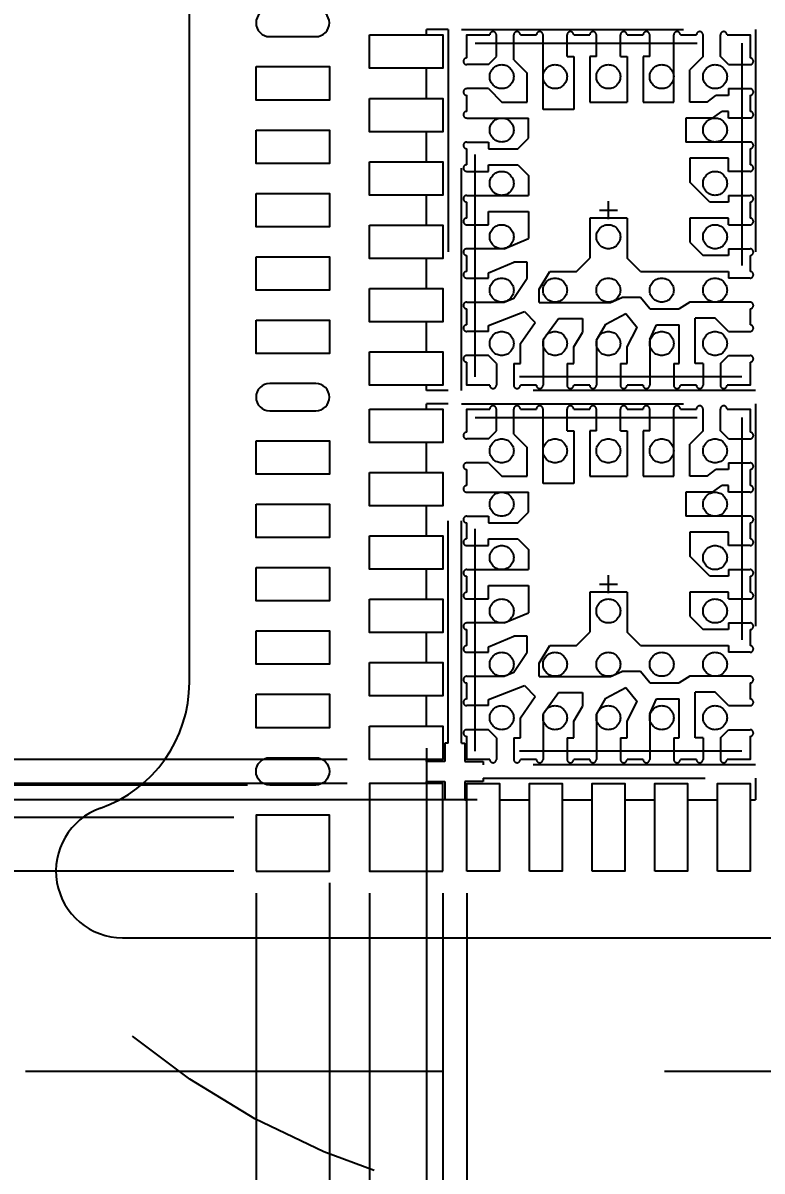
# Model space of a CAD drawing. Header units: millimetres. Extents: x 403.6 to 411.78, y 94.48 to 100.
# Drawn here: x 404.733 to 405.066, y 95.16 to 95.677 of the extents above; entities that cross this region are included whole.
import ezdxf

# ---------------------------------------------------------------- set-up
doc = ezdxf.new("R2010")
doc.units = ezdxf.units.MM
doc.header["$LTSCALE"] = 0.5
doc.header["$PDMODE"] = 98
for name, pattern in [('CENTER', [50.8, 31.75, -6.35, 6.35, -6.35]), ('HIDDEN', [0.375, 0.25, -0.125]), ('PHANTOM2', [31.75, 15.875, -3.175, 3.175, -3.175, 3.175, -3.175])]:
    doc.linetypes.add(name, pattern=pattern)
for name, color, linetype in [('1D', 4, 'Continuous'), ('BTM', 7, 'HIDDEN'), ('CEN', 2, 'CENTER'), ('DIM', 3, 'Continuous'), ('PKG', 1, 'PHANTOM2')]:
    doc.layers.add(name, color=color, linetype=linetype)
doc.styles.add('SIMPLEX', font='simplex.shx')
doc.dimstyles.new('Standard2', dxfattribs={"dimtxt": 0.05, "dimasz": 0.08, "dimexe": 0.015, "dimexo": 0.01, "dimgap": 0.01, "dimtad": 1, "dimdec": 3, "dimlfac": 16.666667, "dimrnd": 0.0005, "dimzin": 1, "dimtxsty": 'SIMPLEX', "dimcen": 0.015, "dimclrd": 256, "dimclre": 256, "dimclrt": 256, "dimazin": 3, "dimtp": 0.03, "dimtm": 0.05, "dimtfac": 0.8, "dimtdec": 3, "dimtmove": 0, "dimatfit": 3, "dimfxl": 0.05, "dimtzin": 4, "dimlwd": -1, "dimlwe": -1})

# ---------------------------------------------------------------- blocks, each defined once
blk = doc.blocks.new('*D12')
at = {"layer": 'Defpoints', "color": 0, "ltscale": 0.1, "transparency": 16777216}
for p in [(406.58721, 97.10705), (404.25633, 95.62678), (404.67021, 95.53807)]:
    blk.add_point(p, dxfattribs=at)
at = {"layer": 'DIM', "ltscale": 0.1, "transparency": 16777216}
for p, q in [((404.41633, 95.62678), (404.25633, 95.62678)), ((404.51021, 95.53807), (404.41633, 95.62678)), ((404.66021, 95.53807), (404.51021, 95.53807))]:
    blk.add_line(p, q, dxfattribs=at)
at = {"layer": 'DIM', "ltscale": 0.1, "transparency": 16777216, "insert": (404.12729, 95.62678), "char_height": 0.05, "attachment_point": 5, "style": 'SIMPLEX'}
blk.add_mtext('\\A1;26.150', dxfattribs=at)
blk = doc.blocks.new('*D41')
at = {"layer": 'Defpoints', "color": 0, "transparency": 16777216}
for p in [(406.58721, 97.10705), (404.25633, 95.20505), (404.73451, 95.20505)]:
    blk.add_point(p, dxfattribs=at)
at = {"layer": 'DIM', "transparency": 16777216}
blk.add_line((404.72451, 95.20505), (404.25633, 95.20505), dxfattribs=at)
at = {"layer": 'DIM', "transparency": 16777216, "insert": (403.98919, 95.20505), "char_height": 0.05, "attachment_point": 5, "style": 'SIMPLEX'}
blk.add_mtext('\\A1;31.700%%P0.300', dxfattribs=at)
blk = doc.blocks.new('*D42')
at = {"layer": 'Defpoints', "color": 0, "transparency": 16777216}
for p in [(406.58721, 97.10705), (404.25633, 95.12105), (405.52821, 95.12105)]:
    blk.add_point(p, dxfattribs=at)
at = {"layer": 'DIM', "transparency": 16777216}
blk.add_line((405.51821, 95.12105), (404.25633, 95.12105), dxfattribs=at)
at = {"layer": 'DIM', "transparency": 16777216, "insert": (404.12729, 95.12105), "char_height": 0.05, "attachment_point": 5, "style": 'SIMPLEX'}
blk.add_mtext('\\A1;33.100', dxfattribs=at)
blk = doc.blocks.new('*D28')
at = {"layer": 'Defpoints', "color": 0, "transparency": 16777216}
for p in [(406.58721, 97.10705), (404.83821, 95.29505), (404.76793, 94.7262)]:
    blk.add_point(p, dxfattribs=at)
at = {"layer": 'DIM', "transparency": 16777216}
for p, q in [((404.83821, 95.28505), (404.83821, 95.0462)), ((404.83821, 95.0462), (404.76793, 94.8862)), ((404.76793, 94.8862), (404.76793, 94.7262))]:
    blk.add_line(p, q, dxfattribs=at)
at = {"layer": 'DIM', "transparency": 16777216, "insert": (404.76793, 94.59715), "char_height": 0.05, "attachment_point": 5, "rotation": 90, "style": 'SIMPLEX'}
blk.add_mtext('\\A1;29.150', dxfattribs=at)
blk = doc.blocks.new('*D29')
at = {"layer": 'Defpoints', "color": 0, "transparency": 16777216}
for p in [(406.58721, 97.10705), (404.88921, 95.29505), (404.91321, 94.7262)]:
    blk.add_point(p, dxfattribs=at)
at = {"layer": 'DIM', "transparency": 16777216}
for p, q in [((404.88921, 95.28505), (404.88921, 95.0462)), ((404.88921, 95.0462), (404.91321, 94.8862)), ((404.91321, 94.8862), (404.91321, 94.7262))]:
    blk.add_line(p, q, dxfattribs=at)
at = {"layer": 'DIM', "transparency": 16777216, "insert": (404.91321, 94.59239), "char_height": 0.05, "attachment_point": 5, "rotation": 90, "style": 'SIMPLEX'}
blk.add_mtext('\\A1;28.300', dxfattribs=at)
blk = doc.blocks.new('*D30')
at = {"layer": 'Defpoints', "color": 0, "transparency": 16777216}
for p in [(406.58721, 97.10705), (404.91486, 95.3603), (404.97321, 94.7262)]:
    blk.add_point(p, dxfattribs=at)
at = {"layer": 'DIM', "transparency": 16777216}
for p, q in [((404.91486, 95.3503), (404.91486, 95.0462)), ((404.91486, 95.0462), (404.97321, 94.8862)), ((404.97321, 94.8862), (404.97321, 94.7262))]:
    blk.add_line(p, q, dxfattribs=at)
at = {"layer": 'DIM', "transparency": 16777216, "insert": (404.97321, 94.59239), "char_height": 0.05, "attachment_point": 5, "rotation": 90, "style": 'SIMPLEX'}
blk.add_mtext('\\A1;27.873', dxfattribs=at)
blk = doc.blocks.new('*D31')
at = {"layer": 'Defpoints', "color": 0, "ltscale": 0.1, "transparency": 16777216}
for p in [(406.58721, 97.10705), (404.25633, 95.56655), (404.88921, 95.3453)]:
    blk.add_point(p, dxfattribs=at)
at = {"layer": 'DIM', "linetype": 'ByBlock', "ltscale": 0.1, "transparency": 16777216}
for p, q in [((404.41633, 95.56655), (404.25633, 95.56655)), ((404.57633, 95.3453), (404.41633, 95.56655)), ((404.87921, 95.3453), (404.57633, 95.3453))]:
    blk.add_line(p, q, dxfattribs=at)
at = {"layer": 'DIM', "ltscale": 0.1, "transparency": 16777216, "insert": (404.12253, 95.56655), "char_height": 0.05, "attachment_point": 5, "style": 'SIMPLEX'}
blk.add_mtext('\\A1;29.363', dxfattribs=at)
blk = doc.blocks.new('*D32')
at = {"layer": 'Defpoints', "color": 0, "ltscale": 0.1, "transparency": 16777216}
for p in [(406.58721, 97.10705), (404.87121, 95.29978), (404.83711, 94.7262)]:
    blk.add_point(p, dxfattribs=at)
at = {"layer": 'DIM', "linetype": 'ByBlock', "ltscale": 0.1, "transparency": 16777216}
for p, q in [((404.87121, 95.28978), (404.87121, 95.0462)), ((404.87121, 95.0462), (404.83711, 94.8862)), ((404.83711, 94.8862), (404.83711, 94.7262))]:
    blk.add_line(p, q, dxfattribs=at)
at = {"layer": 'DIM', "ltscale": 0.1, "transparency": 16777216, "insert": (404.83711, 94.59239), "char_height": 0.05, "attachment_point": 5, "rotation": 90, "style": 'SIMPLEX'}
blk.add_mtext('\\A1;28.600', dxfattribs=at)
blk = doc.blocks.new('*D33')
at = {"layer": 'Defpoints', "color": 0, "ltscale": 0.1, "transparency": 16777216}
for p in [(406.58721, 97.10705), (404.25633, 95.50466), (404.88921, 95.3345)]:
    blk.add_point(p, dxfattribs=at)
at = {"layer": 'DIM', "linetype": 'ByBlock', "ltscale": 0.1, "transparency": 16777216}
for p, q in [((404.41633, 95.50466), (404.25633, 95.50466)), ((404.57633, 95.3345), (404.41633, 95.50466)), ((404.87921, 95.3345), (404.57633, 95.3345))]:
    blk.add_line(p, q, dxfattribs=at)
at = {"layer": 'DIM', "ltscale": 0.1, "transparency": 16777216, "insert": (404.12253, 95.50466), "char_height": 0.05, "attachment_point": 5, "style": 'SIMPLEX'}
blk.add_mtext('\\A1;29.543', dxfattribs=at)
blk = doc.blocks.new('*D84')
at = {"layer": 'Defpoints', "color": 0, "ltscale": 0.1, "transparency": 16777216}
for p in [(406.58721, 97.10705), (404.92221, 95.29505), (405.03321, 94.7262)]:
    blk.add_point(p, dxfattribs=at)
at = {"layer": 'DIM', "ltscale": 0.1, "transparency": 16777216}
for p, q in [((404.92221, 95.28505), (404.92221, 95.0462)), ((404.92221, 95.0462), (405.03321, 94.8862)), ((405.03321, 94.8862), (405.03321, 94.7262))]:
    blk.add_line(p, q, dxfattribs=at)
at = {"layer": 'DIM', "ltscale": 0.1, "transparency": 16777216, "insert": (405.03321, 94.59239), "char_height": 0.05, "attachment_point": 5, "rotation": 90, "style": 'SIMPLEX'}
blk.add_mtext('\\A1;27.750', dxfattribs=at)
blk = doc.blocks.new('*D85')
at = {"layer": 'Defpoints', "color": 0, "ltscale": 0.1, "transparency": 16777216}
for p in [(406.58721, 97.10705), (404.93301, 95.29505), (405.09321, 94.7262)]:
    blk.add_point(p, dxfattribs=at)
at = {"layer": 'DIM', "ltscale": 0.1, "transparency": 16777216}
for p, q in [((404.93301, 95.28505), (404.93301, 95.0462)), ((404.93301, 95.0462), (405.09321, 94.8862)), ((405.09321, 94.8862), (405.09321, 94.7262))]:
    blk.add_line(p, q, dxfattribs=at)
at = {"layer": 'DIM', "ltscale": 0.1, "transparency": 16777216, "insert": (405.09321, 94.59239), "char_height": 0.05, "attachment_point": 5, "rotation": 90, "style": 'SIMPLEX'}
blk.add_mtext('\\A1;27.570', dxfattribs=at)
blk = doc.blocks.new('*D109')
at = {"layer": 'Defpoints', "color": 0, "transparency": 16777216}
for p in [(406.58721, 97.10705), (404.83821, 95.29505), (404.25633, 95.27291)]:
    blk.add_point(p, dxfattribs=at)
at = {"layer": 'DIM', "transparency": 16777216}
for p, q in [((404.57633, 95.29505), (404.41633, 95.27291)), ((404.82821, 95.29505), (404.57633, 95.29505)), ((404.41633, 95.27291), (404.25633, 95.27291))]:
    blk.add_line(p, q, dxfattribs=at)
at = {"layer": 'DIM', "transparency": 16777216, "insert": (404.12253, 95.27291), "char_height": 0.05, "attachment_point": 5, "style": 'SIMPLEX'}
blk.add_mtext('\\A1;30.200', dxfattribs=at)
blk = doc.blocks.new('*D110')
at = {"layer": 'Defpoints', "color": 0, "transparency": 16777216}
for p in [(406.58721, 97.10705), (404.25633, 95.38614), (404.94771, 95.32715)]:
    blk.add_point(p, dxfattribs=at)
at = {"layer": 'DIM', "transparency": 16777216}
for p, q in [((404.41633, 95.38614), (404.25633, 95.38614)), ((404.57633, 95.32715), (404.41633, 95.38614)), ((404.93771, 95.32715), (404.57633, 95.32715))]:
    blk.add_line(p, q, dxfattribs=at)
at = {"layer": 'DIM', "transparency": 16777216, "insert": (404.12253, 95.38614), "char_height": 0.05, "attachment_point": 5, "style": 'SIMPLEX'}
blk.add_mtext('\\A1;29.665', dxfattribs=at)
blk = doc.blocks.new('*U239')
at = {"layer": 'CEN', "ltscale": 0.003}
for p, q in [((-0.00405, 0), (0.00405, 0)), ((0, -0.00405), (0, 0.00405))]:
    blk.add_line(p, q, dxfattribs=at)
at = {"layer": 'PKG', "color": 1, "ltscale": 0.01}
blk.add_lwpolyline([(0.06, 0.075), (0.06, -0.075), (-0.06, -0.075), (-0.06, 0.075)], close=True, dxfattribs=at)
blk = doc.blocks.new('*U240')
at = {"layer": 'DIM', "color": 0, "linetype": 'ByBlock', "lineweight": -2, "transparency": 16777216}
for p in [(0, 0.1683), (0, 0)]:
    blk.add_blockref('*U239', p, dxfattribs=at)
blk = doc.blocks.new('*D265')
at = {"layer": 'Defpoints', "color": 0, "ltscale": 0.1, "transparency": 16777216}
for p in [(406.58721, 97.10705), (404.25633, 95.44715), (404.84436, 95.33375)]:
    blk.add_point(p, dxfattribs=at)
at = {"layer": 'DIM', "ltscale": 0.1, "transparency": 16777216}
for p, q in [((404.41633, 95.44715), (404.25633, 95.44715)), ((404.57633, 95.33375), (404.41633, 95.44715)), ((404.83436, 95.33375), (404.57633, 95.33375))]:
    blk.add_line(p, q, dxfattribs=at)
at = {"layer": 'DIM', "ltscale": 0.1, "transparency": 16777216, "insert": (404.12253, 95.44715), "char_height": 0.05, "attachment_point": 5, "style": 'SIMPLEX'}
blk.add_mtext('\\A1;29.555', dxfattribs=at)

msp = doc.modelspace()

# ---------------------------------------------------------------- linework, layer by layer
at = {"ltscale": 0.03}
for p, q in [((404.946361, 95.661354), (404.946361, 95.671104)), ((404.954161, 95.659854), (404.954161, 95.671104)), ((404.967361, 95.637654), (404.967361, 95.671104)), ((404.978161, 95.661354), (404.978161, 95.671104)), ((404.991361, 95.661354), (404.991361, 95.671104)), ((405.002161, 95.661354), (405.002161, 95.671104)), ((405.015361, 95.661354), (405.015361, 95.671104)), ((405.026161, 95.640954), (405.026161, 95.671104)), ((405.039361, 95.661354), (405.039361, 95.671104)), ((405.047161, 95.661354), (405.047161, 95.671104)), ((404.942761, 95.657754), (404.946361, 95.661354)), ((404.978161, 95.661354), (404.981161, 95.661354)), ((404.981161, 95.661354), (404.981161, 95.637654)), ((404.991361, 95.661354), (404.988361, 95.661354)), ((404.988361, 95.661354), (404.988361, 95.640954)), ((405.002161, 95.661354), (405.005161, 95.661354)), ((405.005161, 95.661354), (405.005161, 95.640954)), ((405.015361, 95.661354), (405.012361, 95.661354)), ((405.012361, 95.661354), (405.012361, 95.640954)), ((405.039361, 95.661354), (405.033361, 95.655354)), ((405.050761, 95.657754), (405.047161, 95.661354)), ((404.942761, 95.657754), (404.933011, 95.657754)), ((404.954161, 95.659854), (404.960161, 95.653854)), ((405.033361, 95.640954), (405.033361, 95.655354)), ((405.050761, 95.657754), (405.060511, 95.657754)), ((404.960161, 95.640954), (404.960161, 95.653854)), ((404.942761, 95.646954), (404.933011, 95.646954)), ((404.942761, 95.646954), (404.948761, 95.640954)), ((405.050761, 95.646954), (405.060511, 95.646954)), ((405.050761, 95.646954), (405.050761, 95.643954)), ((404.948761, 95.640954), (404.960161, 95.640954)), ((404.988361, 95.640954), (405.005161, 95.640954)), ((405.012361, 95.640954), (405.026161, 95.640954)), ((405.041161, 95.640954), (405.033361, 95.640954)), ((405.041161, 95.640954), (405.045061, 95.643954)), ((405.050761, 95.643954), (405.045061, 95.643954)), ((404.981161, 95.637654), (404.967361, 95.637654)), ((405.043561, 95.633754), (405.047761, 95.636754)), ((405.050761, 95.636754), (405.047761, 95.636754)), ((405.050761, 95.633754), (405.050761, 95.636754)), ((404.933011, 95.633754), (404.960761, 95.633754)), ((404.960761, 95.624754), (404.960761, 95.633754)), ((405.043561, 95.633754), (405.031561, 95.633754)), ((405.031561, 95.633754), (405.031561, 95.622954)), ((405.060511, 95.633754), (405.050761, 95.633754)), ((404.955961, 95.619954), (404.960761, 95.624754)), ((404.933011, 95.622954), (404.942761, 95.622954)), ((404.942761, 95.622954), (404.942761, 95.619954)), ((404.942761, 95.619954), (404.955961, 95.619954)), ((405.060511, 95.622954), (405.031561, 95.622954)), ((405.050761, 95.615754), (405.033361, 95.615754)), ((405.033361, 95.615754), (405.033361, 95.604954)), ((405.050761, 95.609754), (405.050761, 95.615754)), ((404.933011, 95.609754), (404.942761, 95.609754)), ((404.942761, 95.609754), (404.942761, 95.612754)), ((404.942761, 95.612754), (404.955961, 95.612754)), ((404.955961, 95.612754), (404.960761, 95.607954)), ((405.060511, 95.609754), (405.050761, 95.609754)), ((404.960761, 95.607954), (404.960761, 95.598954)), ((405.042361, 95.595954), (405.033361, 95.604954)), ((404.933011, 95.598954), (404.960761, 95.598954)), ((405.050761, 95.598954), (405.060511, 95.598954)), ((405.050761, 95.598954), (405.050761, 95.595954)), ((405.050761, 95.595954), (405.042361, 95.595954)), ((404.942761, 95.591754), (404.960761, 95.591754)), ((404.942761, 95.585754), (404.942761, 95.591754)), ((404.960761, 95.591754), (404.960761, 95.579545)), ((405.005161, 95.588754), (404.988361, 95.588754)), ((404.988361, 95.588754), (404.988361, 95.570754)), ((405.005161, 95.588754), (405.005161, 95.570754)), ((405.050761, 95.588754), (405.033361, 95.588754)), ((405.033361, 95.588754), (405.033361, 95.577954)), ((405.050761, 95.585754), (405.050761, 95.588754)), ((404.933011, 95.585754), (404.942761, 95.585754)), ((405.050761, 95.585754), (405.060511, 95.585754)), ((404.949857, 95.574954), (404.960761, 95.579545)), ((405.033361, 95.577954), (405.039361, 95.571954)), ((404.949857, 95.574954), (404.933011, 95.574954)), ((405.050761, 95.574954), (405.060511, 95.574954)), ((405.050761, 95.574954), (405.050761, 95.571954)), ((404.942761, 95.564154), (404.954161, 95.568954)), ((404.960161, 95.568954), (404.954161, 95.568954)), ((404.960161, 95.561754), (404.960161, 95.568954)), ((404.982361, 95.564754), (404.988361, 95.570754)), ((405.011161, 95.564754), (405.005161, 95.570754)), ((405.050761, 95.571954), (405.039361, 95.571954)), ((404.942761, 95.561754), (404.942761, 95.564154)), ((404.965561, 95.556834), (404.970361, 95.564754)), ((404.970361, 95.564754), (404.982361, 95.564754)), ((405.011161, 95.564754), (405.050761, 95.564754)), ((405.050761, 95.564754), (405.050761, 95.561754)), ((404.933011, 95.561754), (404.942761, 95.561754)), ((404.954298, 95.552748), (404.960161, 95.561754)), ((404.965561, 95.550834), (404.965561, 95.556834)), ((405.060511, 95.561754), (405.050761, 95.561754)), ((404.949841, 95.550954), (404.954298, 95.552748)), ((404.997658, 95.550834), (405.002761, 95.553054)), ((405.011161, 95.553054), (405.002761, 95.553054)), ((405.015361, 95.547954), (405.011161, 95.553054)), ((404.933011, 95.550954), (404.949841, 95.550954)), ((404.942761, 95.540454), (404.958961, 95.546754)), ((404.958961, 95.546754), (404.963881, 95.541834)), ((404.965561, 95.550834), (404.997658, 95.550834)), ((405.015361, 95.547954), (405.028561, 95.547954)), ((405.033361, 95.550954), (405.028561, 95.547954)), ((405.060511, 95.550954), (405.033361, 95.550954)), ((404.957161, 95.532354), (404.963881, 95.541834)), ((404.967361, 95.534154), (404.974261, 95.543634)), ((404.974261, 95.543634), (404.98506, 95.543634)), ((404.98506, 95.543634), (404.98506, 95.537334)), ((404.995561, 95.541054), (405.004561, 95.545854)), ((405.004561, 95.545854), (405.009661, 95.539554)), ((405.044761, 95.543754), (405.035761, 95.543754)), ((405.035761, 95.523354), (405.035761, 95.543754)), ((405.050761, 95.537754), (405.044761, 95.543754)), ((404.942761, 95.537754), (404.933011, 95.537754)), ((404.942761, 95.537754), (404.942761, 95.540454)), ((404.981161, 95.530854), (404.98506, 95.537334)), ((404.991361, 95.533832), (404.995561, 95.541054)), ((405.005161, 95.530854), (405.009661, 95.539554)), ((405.015361, 95.534154), (405.018361, 95.540754)), ((405.018361, 95.540754), (405.028561, 95.540754)), ((405.028561, 95.523354), (405.028561, 95.540754)), ((405.050761, 95.537754), (405.060511, 95.537754)), ((404.957161, 95.523354), (404.957161, 95.532354)), ((404.967361, 95.534154), (404.967361, 95.513604)), ((404.991361, 95.533832), (404.991361, 95.513604)), ((405.015361, 95.534154), (405.015361, 95.513604)), ((404.942761, 95.526954), (404.933011, 95.526954)), ((404.946361, 95.523354), (404.942761, 95.526954)), ((404.981161, 95.523354), (404.981161, 95.530854)), ((405.005161, 95.523354), (405.005161, 95.530854)), ((405.047161, 95.523354), (405.050761, 95.526954)), ((405.050761, 95.526954), (405.060511, 95.526954)), ((404.946361, 95.523354), (404.946361, 95.513604)), ((404.954161, 95.523354), (404.954161, 95.513604)), ((404.954161, 95.523354), (404.957161, 95.523354)), ((404.978161, 95.523354), (404.978161, 95.513604)), ((404.978161, 95.523354), (404.981161, 95.523354)), ((405.002161, 95.523354), (405.002161, 95.513604)), ((405.002161, 95.523354), (405.005161, 95.523354)), ((405.026161, 95.523354), (405.026161, 95.513604)), ((405.026161, 95.523354), (405.028561, 95.523354)), ((405.039361, 95.523354), (405.035761, 95.523354)), ((405.039361, 95.523354), (405.039361, 95.513604)), ((405.047161, 95.523354), (405.047161, 95.513604)), ((404.946361, 95.493054), (404.946361, 95.502804)), ((404.954161, 95.491554), (404.954161, 95.502804)), ((404.967361, 95.469354), (404.967361, 95.502804)), ((404.978161, 95.493054), (404.978161, 95.502804)), ((404.991361, 95.493054), (404.991361, 95.502804)), ((405.002161, 95.493054), (405.002161, 95.502804)), ((405.015361, 95.493054), (405.015361, 95.502804)), ((405.026161, 95.472654), (405.026161, 95.502804)), ((405.039361, 95.493054), (405.039361, 95.502804)), ((405.047161, 95.493054), (405.047161, 95.502804)), ((404.942761, 95.489454), (404.946361, 95.493054)), ((404.954161, 95.491554), (404.960161, 95.485554)), ((404.978161, 95.493054), (404.981161, 95.493054)), ((404.981161, 95.493054), (404.981161, 95.469354)), ((404.991361, 95.493054), (404.988361, 95.493054)), ((404.988361, 95.493054), (404.988361, 95.472654)), ((405.002161, 95.493054), (405.005161, 95.493054)), ((405.005161, 95.493054), (405.005161, 95.472654)), ((405.015361, 95.493054), (405.012361, 95.493054)), ((405.012361, 95.493054), (405.012361, 95.472654)), ((405.039361, 95.493054), (405.033361, 95.487054)), ((405.050761, 95.489454), (405.047161, 95.493054)), ((404.942761, 95.489454), (404.933011, 95.489454)), ((404.960161, 95.472654), (404.960161, 95.485554)), ((405.033361, 95.472654), (405.033361, 95.487054)), ((405.050761, 95.489454), (405.060511, 95.489454)), ((404.942761, 95.478654), (404.933011, 95.478654)), ((404.942761, 95.478654), (404.948761, 95.472654)), ((405.041161, 95.472654), (405.045061, 95.475654)), ((405.050761, 95.475654), (405.045061, 95.475654)), ((405.050761, 95.478654), (405.060511, 95.478654)), ((405.050761, 95.478654), (405.050761, 95.475654)), ((404.948761, 95.472654), (404.960161, 95.472654)), ((404.981161, 95.469354), (404.967361, 95.469354)), ((404.988361, 95.472654), (405.005161, 95.472654)), ((405.012361, 95.472654), (405.026161, 95.472654)), ((405.041161, 95.472654), (405.033361, 95.472654)), ((404.933011, 95.465454), (404.960761, 95.465454)), ((404.960761, 95.456454), (404.960761, 95.465454)), ((405.043561, 95.465454), (405.031561, 95.465454)), ((405.031561, 95.465454), (405.031561, 95.454654)), ((405.043561, 95.465454), (405.047761, 95.468454)), ((405.050761, 95.468454), (405.047761, 95.468454)), ((405.050761, 95.465454), (405.050761, 95.468454)), ((405.060511, 95.465454), (405.050761, 95.465454)), ((404.933011, 95.454654), (404.942761, 95.454654)), ((404.942761, 95.454654), (404.942761, 95.451654)), ((404.955961, 95.451654), (404.960761, 95.456454)), ((405.060511, 95.454654), (405.031561, 95.454654)), ((404.942761, 95.451654), (404.955961, 95.451654)), ((404.942761, 95.441454), (404.942761, 95.444454)), ((404.942761, 95.444454), (404.955961, 95.444454)), ((404.955961, 95.444454), (404.960761, 95.439654)), ((405.050761, 95.447454), (405.033361, 95.447454)), ((405.033361, 95.447454), (405.033361, 95.436654)), ((405.050761, 95.441454), (405.050761, 95.447454)), ((404.933011, 95.441454), (404.942761, 95.441454)), ((404.960761, 95.439654), (404.960761, 95.430654)), ((405.060511, 95.441454), (405.050761, 95.441454)), ((405.042361, 95.427654), (405.033361, 95.436654)), ((404.933011, 95.430654), (404.960761, 95.430654)), ((405.050761, 95.427654), (405.042361, 95.427654)), ((405.050761, 95.430654), (405.060511, 95.430654)), ((405.050761, 95.430654), (405.050761, 95.427654)), ((404.942761, 95.423454), (404.960761, 95.423454)), ((404.942761, 95.417454), (404.942761, 95.423454)), ((404.960761, 95.423454), (404.960761, 95.411245)), ((404.933011, 95.417454), (404.942761, 95.417454)), ((405.005161, 95.420454), (404.988361, 95.420454)), ((404.988361, 95.420454), (404.988361, 95.402454)), ((405.005161, 95.420454), (405.005161, 95.402454)), ((405.050761, 95.420454), (405.033361, 95.420454)), ((405.033361, 95.420454), (405.033361, 95.409654)), ((405.050761, 95.417454), (405.050761, 95.420454)), ((405.050761, 95.417454), (405.060511, 95.417454)), ((404.949857, 95.406654), (404.960761, 95.411245)), ((405.033361, 95.409654), (405.039361, 95.403654)), ((404.949857, 95.406654), (404.933011, 95.406654)), ((404.982361, 95.396454), (404.988361, 95.402454)), ((405.011161, 95.396454), (405.005161, 95.402454)), ((405.050761, 95.403654), (405.039361, 95.403654)), ((405.050761, 95.406654), (405.060511, 95.406654)), ((405.050761, 95.406654), (405.050761, 95.403654)), ((404.942761, 95.395854), (404.954161, 95.400654)), ((404.960161, 95.400654), (404.954161, 95.400654)), ((404.960161, 95.393454), (404.960161, 95.400654)), ((404.933011, 95.393454), (404.942761, 95.393454)), ((404.942761, 95.393454), (404.942761, 95.395854)), ((404.954298, 95.384448), (404.960161, 95.393454)), ((404.965561, 95.388534), (404.970361, 95.396454)), ((404.970361, 95.396454), (404.982361, 95.396454)), ((405.011161, 95.396454), (405.050761, 95.396454)), ((405.050761, 95.396454), (405.050761, 95.393454)), ((405.060511, 95.393454), (405.050761, 95.393454)), ((404.965561, 95.382534), (404.965561, 95.388534)), ((404.933011, 95.382654), (404.949841, 95.382654)), ((404.949841, 95.382654), (404.954298, 95.384448)), ((404.965561, 95.382534), (404.997658, 95.382534)), ((404.997658, 95.382534), (405.002761, 95.384754)), ((405.011161, 95.384754), (405.002761, 95.384754)), ((405.015361, 95.379654), (405.011161, 95.384754)), ((405.033361, 95.382654), (405.028561, 95.379654)), ((405.060511, 95.382654), (405.033361, 95.382654)), ((404.942761, 95.372154), (404.958961, 95.378454)), ((404.958961, 95.378454), (404.963881, 95.373534)), ((404.995561, 95.372754), (405.004561, 95.377554)), ((405.004561, 95.377554), (405.009661, 95.371254)), ((405.015361, 95.379654), (405.028561, 95.379654)), ((404.942761, 95.369454), (404.942761, 95.372154)), ((404.957161, 95.364054), (404.963881, 95.373534)), ((404.967361, 95.365854), (404.974261, 95.375334)), ((404.974261, 95.375334), (404.98506, 95.375334)), ((404.98506, 95.375334), (404.98506, 95.369034)), ((404.991361, 95.365532), (404.995561, 95.372754)), ((405.005161, 95.362554), (405.009661, 95.371254)), ((405.015361, 95.365854), (405.018361, 95.372454)), ((405.018361, 95.372454), (405.028561, 95.372454)), ((405.028561, 95.355054), (405.028561, 95.372454)), ((405.044761, 95.375454), (405.035761, 95.375454)), ((405.035761, 95.355054), (405.035761, 95.375454)), ((405.050761, 95.369454), (405.044761, 95.375454)), ((404.942761, 95.369454), (404.933011, 95.369454)), ((404.967361, 95.365854), (404.967361, 95.345304)), ((404.981161, 95.362554), (404.98506, 95.369034)), ((405.015361, 95.365854), (405.015361, 95.345304)), ((405.050761, 95.369454), (405.060511, 95.369454)), ((404.957161, 95.355054), (404.957161, 95.364054)), ((404.981161, 95.355054), (404.981161, 95.362554)), ((404.991361, 95.365532), (404.991361, 95.345304)), ((405.005161, 95.355054), (405.005161, 95.362554)), ((404.942761, 95.358654), (404.933011, 95.358654)), ((404.946361, 95.355054), (404.942761, 95.358654)), ((405.047161, 95.355054), (405.050761, 95.358654)), ((405.050761, 95.358654), (405.060511, 95.358654)), ((404.946361, 95.355054), (404.946361, 95.345304)), ((404.954161, 95.355054), (404.954161, 95.345304)), ((404.954161, 95.355054), (404.957161, 95.355054)), ((404.978161, 95.355054), (404.978161, 95.345304)), ((404.978161, 95.355054), (404.981161, 95.355054)), ((405.002161, 95.355054), (405.002161, 95.345304)), ((405.002161, 95.355054), (405.005161, 95.355054)), ((405.026161, 95.355054), (405.026161, 95.345304)), ((405.026161, 95.355054), (405.028561, 95.355054)), ((405.039361, 95.355054), (405.035761, 95.355054)), ((405.039361, 95.355054), (405.039361, 95.345304)), ((405.047161, 95.355054), (405.047161, 95.345304))]:
    msp.add_line(p, q, dxfattribs=at)
at = {"ltscale": 0.1}
for points in [[(404.844361, 95.670354), (404.865061, 95.670354, 0.4142136), (404.871211, 95.676504), (404.871211, 95.676504, 0.4142136), (404.865061, 95.682654), (404.844361, 95.682654, 0.4142136), (404.838211, 95.676504), (404.838211, 95.676504, 0.4142136)], [(404.844361, 95.502054), (404.865061, 95.502054, 0.4142136), (404.871211, 95.508204), (404.871211, 95.508204, 0.4142136), (404.865061, 95.514354), (404.844361, 95.514354, 0.4142136), (404.838211, 95.508204), (404.838211, 95.508204, 0.4142136)], [(404.844361, 95.346054), (404.865061, 95.346054, -0.4142136), (404.871211, 95.339904), (404.871211, 95.339904, -0.4142136), (404.865061, 95.333754), (404.844361, 95.333754, -0.4142136), (404.838211, 95.339904), (404.838211, 95.339904, -0.4142136)]]:
    msp.add_lwpolyline(points, format="xyb", close=True, dxfattribs=at)
at = {"ltscale": 0.03}
for points in [[(404.889211, 95.671104), (404.922211, 95.671104), (404.922211, 95.656104), (404.889211, 95.656104)], [(404.889211, 95.642604), (404.922211, 95.642604), (404.922211, 95.627604), (404.889211, 95.627604)], [(404.889211, 95.614104), (404.922211, 95.614104), (404.922211, 95.599104), (404.889211, 95.599104)], [(404.889211, 95.585604), (404.922211, 95.585604), (404.922211, 95.570604), (404.889211, 95.570604)], [(404.889211, 95.557104), (404.922211, 95.557104), (404.922211, 95.542104), (404.889211, 95.542104)], [(404.889211, 95.528604), (404.922211, 95.528604), (404.922211, 95.513604), (404.889211, 95.513604)], [(404.889211, 95.502804), (404.922211, 95.502804), (404.922211, 95.487804), (404.889211, 95.487804)], [(404.889211, 95.474304), (404.922211, 95.474304), (404.922211, 95.459304), (404.889211, 95.459304)], [(404.889211, 95.445804), (404.922211, 95.445804), (404.922211, 95.430804), (404.889211, 95.430804)], [(404.889211, 95.417304), (404.922211, 95.417304), (404.922211, 95.402304), (404.889211, 95.402304)], [(404.889211, 95.388804), (404.922211, 95.388804), (404.922211, 95.373804), (404.889211, 95.373804)], [(404.889211, 95.360304), (404.922211, 95.360304), (404.922211, 95.345304), (404.889211, 95.345304)], [(404.922211, 95.295054), (404.922211, 95.334504), (404.889211, 95.334504), (404.889211, 95.295054)], [(404.933011, 95.295054), (404.933011, 95.334504), (404.947711, 95.334504), (404.947711, 95.295054)], [(404.961211, 95.295054), (404.961211, 95.334504), (404.975911, 95.334504), (404.975911, 95.295054)], [(404.989411, 95.295054), (404.989411, 95.334504), (405.004111, 95.334504), (405.004111, 95.295054)], [(405.017611, 95.295054), (405.017611, 95.334504), (405.032311, 95.334504), (405.032311, 95.295054)], [(405.045811, 95.295054), (405.045811, 95.334504), (405.060511, 95.334504), (405.060511, 95.295054)]]:
    msp.add_lwpolyline(points, close=True, dxfattribs=at)
for points in [[(404.933011, 95.660754), (404.933011, 95.671104), (404.943361, 95.671104)], [(404.957161, 95.671104), (404.964361, 95.671104)], [(404.981161, 95.671104), (404.988361, 95.671104)], [(405.005161, 95.671104), (405.012361, 95.671104)], [(405.029161, 95.671104), (405.036361, 95.671104)], [(405.050161, 95.671104), (405.060511, 95.671104), (405.060511, 95.660754)], [(404.933011, 95.636754), (404.933011, 95.643954)], [(405.060511, 95.643954), (405.060511, 95.636754)], [(404.933011, 95.612754), (404.933011, 95.619954)], [(405.060511, 95.619954), (405.060511, 95.612754)], [(404.933011, 95.588754), (404.933011, 95.595954)], [(405.060511, 95.595954), (405.060511, 95.588754)], [(404.933011, 95.564754), (404.933011, 95.571954)], [(405.060511, 95.571954), (405.060511, 95.564754)], [(404.933011, 95.540754), (404.933011, 95.547954)], [(405.060511, 95.547954), (405.060511, 95.540754)], [(404.943361, 95.513604), (404.933011, 95.513604), (404.933011, 95.523954)], [(405.060511, 95.523954), (405.060511, 95.513604), (405.050161, 95.513604)], [(404.964361, 95.513604), (404.957161, 95.513604)], [(404.988361, 95.513604), (404.981161, 95.513604)], [(405.012361, 95.513604), (405.005161, 95.513604)], [(405.036361, 95.513604), (405.029161, 95.513604)], [(404.933011, 95.492454), (404.933011, 95.502804), (404.943361, 95.502804)], [(404.957161, 95.502804), (404.964361, 95.502804)], [(404.981161, 95.502804), (404.988361, 95.502804)], [(405.005161, 95.502804), (405.012361, 95.502804)], [(405.029161, 95.502804), (405.036361, 95.502804)], [(405.050161, 95.502804), (405.060511, 95.502804), (405.060511, 95.492454)], [(404.933011, 95.468454), (404.933011, 95.475654)], [(405.060511, 95.475654), (405.060511, 95.468454)], [(404.933011, 95.444454), (404.933011, 95.451654)], [(405.060511, 95.451654), (405.060511, 95.444454)], [(404.933011, 95.420454), (404.933011, 95.427654)], [(405.060511, 95.427654), (405.060511, 95.420454)], [(404.933011, 95.396454), (404.933011, 95.403654)], [(405.060511, 95.403654), (405.060511, 95.396454)], [(404.933011, 95.372454), (404.933011, 95.379654)], [(405.060511, 95.379654), (405.060511, 95.372454)], [(404.943361, 95.345304), (404.933011, 95.345304), (404.933011, 95.355654)], [(405.060511, 95.355654), (405.060511, 95.345304), (405.050161, 95.345304)], [(404.964361, 95.345304), (404.957161, 95.345304)], [(404.988361, 95.345304), (404.981161, 95.345304)], [(405.012361, 95.345304), (405.005161, 95.345304)], [(405.036361, 95.345304), (405.029161, 95.345304)]]:
    msp.add_lwpolyline(points, dxfattribs=at)
at = {"ltscale": 0.1}
for points in [[(404.838211, 95.656854), (404.871211, 95.656854), (404.871211, 95.641854), (404.838211, 95.641854)], [(404.838211, 95.628354), (404.871211, 95.628354), (404.871211, 95.613354), (404.838211, 95.613354)], [(404.838211, 95.599854), (404.871211, 95.599854), (404.871211, 95.584854), (404.838211, 95.584854)], [(404.838211, 95.571354), (404.871211, 95.571354), (404.871211, 95.556354), (404.838211, 95.556354)], [(404.838211, 95.542854), (404.871211, 95.542854), (404.871211, 95.527854), (404.838211, 95.527854)], [(404.838211, 95.488554), (404.871211, 95.488554), (404.871211, 95.473554), (404.838211, 95.473554)], [(404.838211, 95.460054), (404.871211, 95.460054), (404.871211, 95.445054), (404.838211, 95.445054)], [(404.838211, 95.431554), (404.871211, 95.431554), (404.871211, 95.416554), (404.838211, 95.416554)], [(404.838211, 95.403054), (404.871211, 95.403054), (404.871211, 95.388054), (404.838211, 95.388054)], [(404.838211, 95.374554), (404.871211, 95.374554), (404.871211, 95.359554), (404.838211, 95.359554)], [(404.838211, 95.295054), (404.871211, 95.295054), (404.871211, 95.320254), (404.838211, 95.320254)]]:
    msp.add_lwpolyline(points, close=True, dxfattribs=at)
at = {"layer": '1D', "color": 4}
msp.add_line((404.808211, 95.379907), (404.808211, 96.116201), dxfattribs=at)
at = {"layer": '1D'}
msp.add_line((404.778211, 95.265054), (408.396211, 95.265054), dxfattribs=at)
at = {"layer": '1D', "color": 2, "linetype": 'HIDDEN', "ltscale": 1.5}
msp.add_line((404.734511, 95.205054), (408.582031, 95.205054), dxfattribs=at)
at = {"layer": '1D', "linetype": 'HIDDEN'}
msp.add_circle((405.006811, 95.495753), 0.3549, dxfattribs=at)
at = {"layer": '1D', "color": 4}
for centre, radius, start, end in [((404.748211, 95.379907), 0.06, 289.47122, 0), ((404.778211, 95.295054), 0.03, 109.47122, 270)]:
    msp.add_arc(centre, radius, start, end, dxfattribs=at)
at = {"layer": 'BTM', "ltscale": 0.03}
for p, q in [((404.914861, 95.671104), (404.914861, 95.673504)), ((404.924611, 95.673504), (404.914861, 95.673504)), ((404.924611, 95.673504), (404.924611, 95.511204)), ((404.914861, 95.642604), (404.914861, 95.656104)), ((404.914861, 95.614104), (404.914861, 95.627604)), ((404.914861, 95.585604), (404.914861, 95.599104)), ((404.914861, 95.557104), (404.914861, 95.570604)), ((404.914861, 95.528604), (404.914861, 95.542104)), ((404.914861, 95.511204), (404.914861, 95.513604)), ((404.924611, 95.511204), (404.914861, 95.511204)), ((404.914861, 95.502804), (404.914861, 95.505204)), ((404.924611, 95.505204), (404.914861, 95.505204)), ((404.924611, 95.352654), (404.924611, 95.505204)), ((404.914861, 95.474304), (404.914861, 95.487804)), ((404.914861, 95.445804), (404.914861, 95.459304)), ((404.914861, 95.417304), (404.914861, 95.430804)), ((404.914861, 95.388804), (404.914861, 95.402304)), ((404.914861, 95.360304), (404.914861, 95.373804)), ((404.940361, 95.336904), (405.062911, 95.336904)), ((405.062911, 95.336904), (405.062911, 95.327154)), ((404.947711, 95.327154), (404.961211, 95.327154)), ((404.975911, 95.327154), (404.989411, 95.327154)), ((405.004111, 95.327154), (405.017611, 95.327154)), ((405.032311, 95.327154), (405.045811, 95.327154)), ((405.060511, 95.327154), (405.062911, 95.327154))]:
    msp.add_line(p, q, dxfattribs=at)
msp.add_lwpolyline([(404.930611, 95.673504), (405.062911, 95.673504), (405.062911, 95.511204), (404.930611, 95.511204)], close=True, dxfattribs=at)
for points in [[(404.930611, 95.352654), (404.930611, 95.505204), (405.062911, 95.505204), (405.062911, 95.342904), (404.940361, 95.342904)], [(404.924611, 95.352654), (404.923111, 95.352654), (404.923111, 95.344404), (404.914861, 95.344404), (404.914861, 95.345304)], [(404.930611, 95.352654), (404.932111, 95.352654), (404.932111, 95.344404), (404.940361, 95.344404), (404.940361, 95.342904)], [(404.914861, 95.334504), (404.914861, 95.335404), (404.923111, 95.335404), (404.923111, 95.327154), (404.922211, 95.327154)], [(404.940361, 95.336904), (404.940361, 95.335404), (404.932111, 95.335404), (404.932111, 95.327154), (404.933011, 95.327154)]]:
    msp.add_lwpolyline(points, dxfattribs=at)
for centre in [(404.948761, 95.652354), (404.972761, 95.652354), (404.996761, 95.652354), (405.020761, 95.652354), (405.044761, 95.652354), (404.948761, 95.628354), (405.044761, 95.628354), (404.948761, 95.604354), (405.044761, 95.604354), (404.948761, 95.580354), (404.996761, 95.580354), (405.044761, 95.580354), (404.948761, 95.556354), (404.972761, 95.556354), (404.996761, 95.556354), (405.020761, 95.556354), (405.044761, 95.556354), (404.948761, 95.532354), (404.972761, 95.532354), (404.996761, 95.532354), (405.020761, 95.532354), (405.044761, 95.532354), (404.948761, 95.484054), (404.972761, 95.484054), (404.996761, 95.484054), (405.020761, 95.484054), (405.044761, 95.484054), (404.948761, 95.460054), (405.044761, 95.460054), (404.948761, 95.436054), (405.044761, 95.436054), (404.948761, 95.412054), (404.996761, 95.412054), (405.044761, 95.412054), (404.948761, 95.388054), (404.972761, 95.388054), (404.996761, 95.388054), (405.020761, 95.388054), (405.044761, 95.388054), (404.948761, 95.364054), (404.972761, 95.364054), (404.996761, 95.364054), (405.020761, 95.364054), (405.044761, 95.364054)]:
    msp.add_circle(centre, 0.0054, dxfattribs=at)
for centre, start, end in [((404.944861, 95.671104), 0, 180), ((404.955661, 95.671104), 0, 180), ((404.965861, 95.671104), 0, 180), ((404.979661, 95.671104), 0, 180), ((404.989861, 95.671104), 0, 180), ((405.003661, 95.671104), 0, 180), ((405.013861, 95.671104), 0, 180), ((405.027661, 95.671104), 0, 180), ((405.037861, 95.671104), 0, 180), ((405.048661, 95.671104), 0, 180), ((404.933011, 95.659254), 90, 270), ((405.060511, 95.659254), 270, 90), ((404.933011, 95.645454), 90, 270), ((405.060511, 95.645454), 270, 90), ((404.933011, 95.635254), 90, 270), ((405.060511, 95.635254), 270, 90), ((404.933011, 95.621454), 90, 270), ((405.060511, 95.621454), 270, 90), ((404.933011, 95.611254), 90, 270), ((405.060511, 95.611254), 270, 90), ((404.933011, 95.597454), 90, 270), ((405.060511, 95.597454), 270, 90), ((404.933011, 95.587254), 90, 270), ((405.060511, 95.587254), 270, 90), ((404.933011, 95.573454), 90, 270), ((405.060511, 95.573454), 270, 90), ((404.933011, 95.563254), 90, 270), ((405.060511, 95.563254), 270, 90), ((404.933011, 95.549454), 90, 270), ((405.060511, 95.549454), 270, 90), ((404.933011, 95.539254), 90, 270), ((405.060511, 95.539254), 270, 90), ((404.933011, 95.525454), 90, 270), ((405.060511, 95.525454), 270, 90), ((404.944861, 95.513604), 180, 0), ((404.955661, 95.513604), 180, 0), ((404.965861, 95.513604), 180, 0), ((404.979661, 95.513604), 180, 0), ((404.989861, 95.513604), 180, 0), ((405.003661, 95.513604), 180, 0), ((405.013861, 95.513604), 180, 0), ((405.027661, 95.513604), 180, 0), ((405.037861, 95.513604), 180, 0), ((405.048661, 95.513604), 180, 0), ((404.944861, 95.502804), 0, 180), ((404.955661, 95.502804), 0, 180), ((404.965861, 95.502804), 0, 180), ((404.979661, 95.502804), 0, 180), ((404.989861, 95.502804), 0, 180), ((405.003661, 95.502804), 0, 180), ((405.013861, 95.502804), 0, 180), ((405.027661, 95.502804), 0, 180), ((405.037861, 95.502804), 0, 180), ((405.048661, 95.502804), 0, 180), ((404.933011, 95.490954), 90, 270), ((405.060511, 95.490954), 270, 90), ((404.933011, 95.477154), 90, 270), ((405.060511, 95.477154), 270, 90), ((404.933011, 95.466954), 90, 270), ((405.060511, 95.466954), 270, 90), ((404.933011, 95.453154), 90, 270), ((405.060511, 95.453154), 270, 90), ((404.933011, 95.442954), 90, 270), ((405.060511, 95.442954), 270, 90), ((404.933011, 95.429154), 90, 270), ((405.060511, 95.429154), 270, 90), ((404.933011, 95.418954), 90, 270), ((405.060511, 95.418954), 270, 90), ((404.933011, 95.405154), 90, 270), ((405.060511, 95.405154), 270, 90), ((404.933011, 95.394954), 90, 270), ((405.060511, 95.394954), 270, 90), ((404.933011, 95.381154), 90, 270), ((405.060511, 95.381154), 270, 90), ((404.933011, 95.370954), 90, 270), ((405.060511, 95.370954), 270, 90), ((404.933011, 95.357154), 90, 270), ((405.060511, 95.357154), 270, 90), ((404.944861, 95.345304), 180, 0), ((404.955661, 95.345304), 180, 0), ((404.965861, 95.345304), 180, 0), ((404.979661, 95.345304), 180, 0), ((404.989861, 95.345304), 180, 0), ((405.003661, 95.345304), 180, 0), ((405.013861, 95.345304), 180, 0), ((405.027661, 95.345304), 180, 0), ((405.037861, 95.345304), 180, 0), ((405.048661, 95.345304), 180, 0)]:
    msp.add_arc(centre, 0.0015, start, end, dxfattribs=at)
at = {"layer": 'DIM'}
msp.add_line((404.828211, 95.319204), (404.576335, 95.319204), dxfattribs=at)

# ---------------------------------------------------------------- block references
msp.add_blockref('*U240', (404.996761, 95.424054), dxfattribs=at)

# ---------------------------------------------------------------- dimensions: what is measured, and where the dimension line sits
dim = msp.add_ordinate_dim(feature_location=(404.734511, 95.205054), offset=(-0.478177, 0), dtype=0, origin=(406.587211, 97.107054), text='<>%%P0.300', dimstyle='Standard2', dxfattribs=at)
dim.commit()
dim.dimension.update_dxf_attribs({"geometry": '*D41', "text_midpoint": (403.989192, 95.205054)})
at = {"layer": 'DIM', "ltscale": 0.1}
for feature_location, offset, dtype, origin, picture, middle in [((404.8892108015, 95.3453042002), (-0.6328760149, 0.2212498777), 0, (406.5872108015, 97.1070542003), '*D31', (404.1225252628, 95.566554078)), ((404.8892108015, 95.3345042002), (-0.6328760149, 0.1701536142), 0, (406.5872108015, 97.1070542003), '*D33', (404.1225252628, 95.5046578144)), ((404.871211, 95.299779), (-0.034104, -0.573577), 1, (406.587211, 97.107054), '*D32', (404.837107, 94.592393))]:
    dim = msp.add_ordinate_dim(feature_location=feature_location, offset=offset, dtype=dtype, origin=origin, dimstyle='Standard2', override={"dimarcsym": 1}, dxfattribs=at)
    dim.commit()
    dim.dimension.update_dxf_attribs({"geometry": picture, "text_midpoint": middle})
at = {"layer": 'DIM'}
for feature_location, offset, dtype, origin, picture, middle in [((404.838211, 95.295054), (-0.581876, -0.022139), 0, (406.587211, 97.107054), '*D109', (404.122525, 95.272915)), ((404.947711, 95.327154), (-0.691376, 0.058981), 0, (406.587211, 97.107054), '*D110', (404.122525, 95.386136)), ((405.528211, 95.121054), (-1.271876, 0), 0, (406.587211, 97.107054), '*D42', (404.127287, 95.121054)), ((404.838211, 95.295054), (-0.070282, -0.568852), 1, (406.587211, 97.107054), '*D28', (404.767928, 94.597154)), ((404.889211, 95.295054), (0.024, -0.568852), 1, (406.587211, 97.107054), '*D29', (404.913211, 94.592393)), ((404.9148608015, 95.3603042002), (0.0583500312, -0.6341021137), 1, (406.5872108015, 97.1070542003), '*D30', (404.9732108327, 94.5923925627))]:
    dim = msp.add_ordinate_dim(feature_location=feature_location, offset=offset, dtype=dtype, origin=origin, dimstyle='Standard2', dxfattribs=at)
    dim.commit()
    dim.dimension.update_dxf_attribs({"geometry": picture, "text_midpoint": middle})
at = {"layer": 'DIM', "ltscale": 0.1}
for feature_location, offset, dtype, picture, middle in [((404.844361, 95.333754), (-0.588026, 0.1134), 0, '*D265', (404.122525, 95.447154)), ((404.922211, 95.295054), (0.111, -0.568852), 1, '*D84', (405.033211, 94.592393)), ((404.933011, 95.295054), (0.1602, -0.568852), 1, '*D85', (405.093211, 94.592393))]:
    dim = msp.add_ordinate_dim(feature_location=feature_location, offset=offset, dtype=dtype, origin=(406.587211, 97.107054), dimstyle='Standard2', dxfattribs=at)
    dim.commit()
    dim.dimension.update_dxf_attribs({"geometry": picture, "text_midpoint": middle})
at = {"layer": 'DIM', "color": 4, "ltscale": 0.1}
dim = msp.add_ordinate_dim(feature_location=(404.670211, 95.538067), offset=(-0.413876, 0.08871), dtype=0, origin=(406.587211, 97.107054), dimstyle='Standard2', override={"dimarcsym": 1}, dxfattribs=at)
dim.commit()
dim.dimension.update_dxf_attribs({"geometry": '*D12', "text_midpoint": (404.127287, 95.626777)})

doc.saveas('drawing.dxf')
